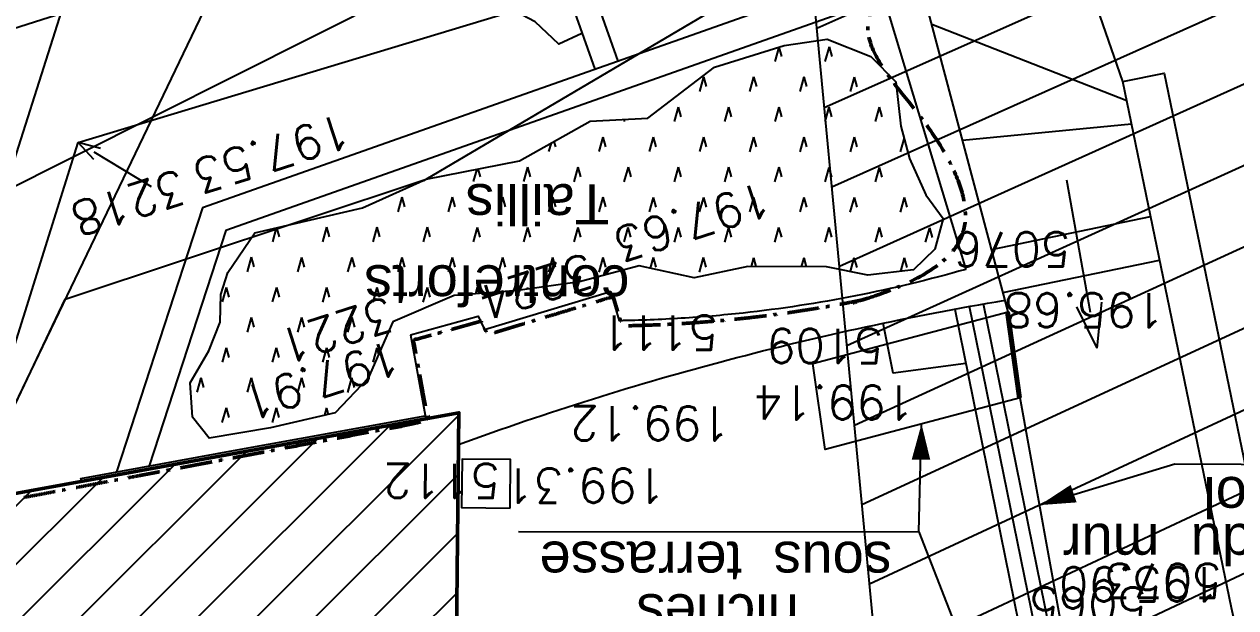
# Model space of a CAD drawing. Extents: x -594 to 29166, y -5797 to 14313.
# Drawn here: x 13770 to 14976, y 7308 to 7889 of the extents above; entities that cross this region are included whole.
import ezdxf
from ezdxf.enums import TextEntityAlignment as Align
from ezdxf.lldxf.tags import DXFTag

# ---------------------------------------------------------------- set-up
doc = ezdxf.new("R2010")
doc.units = 0
doc.linetypes.add('Style de ligne -15', pattern=[2.0832800000000002, 1.25, -0.41656, 0.1388600000000001, -0.2778600000000001])
doc.layers.get('0').update_dxf_attribs({"color": 252})
for name, color, linetype in [('A SITE', 252, 'Continuous'), ('AEP_SSL', 252, 'Continuous'), ('EDF_SSL', 252, 'Texte-Electricite'), ('Fond topo - AFF', 252, 'Continuous'), ('Fond topo - BAT_ANN', 252, 'Continuous'), ('Fond topo - BAT_HAC', 252, 'Continuous'), ('Fond topo - BAT_TXT', 252, 'Continuous'), ('Fond topo - CLO_MUR', 252, 'Continuous'), ('Fond topo - ESPACE_BOISE', 252, 'Continuous'), ('Fond topo - VEG', 252, 'Continuous'), ('Fond topo - VEG_TXT', 252, 'Continuous'), ('Fond topo - VOI_NOM', 252, 'Continuous'), ('Fond topo - Z_500', 252, 'Continuous'), ('GAZ_SSL', 252, 'Texte-GAZ'), ('prlm-VRD', 252, 'Continuous'), ('SA - EBC', 252, 'Continuous'), ('UNITAIRE SSL', 252, 'UNITAIRE')]:
    doc.layers.add(name, color=color, linetype=linetype)
doc.layers.add('Fond topo - BAT', color=252, linetype='Continuous', lineweight=50)
doc.layers.add('Fond topo - P', color=252, linetype='Continuous', lineweight=50)
for name, color, linetype, plot in [('Fond topo - N', 252, 'Continuous', False), ('Fond topo - NCACHE', 252, 'Continuous', False), ('Fond topo - ZCACHE', 252, 'Continuous', False)]:
    doc.layers.add(name, color=color, linetype=linetype, plot=plot)
doc.styles.add('2000_ARIAL', font='arial.ttf', dxfattribs={"height": 0.400000006})
doc.styles.add('Lignes', font='arial.ttf', dxfattribs={"height": 0.35})
doc.styles.add('SIMPLEX', font='simplex_.ttf', dxfattribs={"height": 1.25})
doc.styles.add('TP-C_Autocad_Standard', font='simplex_.ttf', dxfattribs={"height": 1})
tags = doc.linetypes.add('L1', pattern=[1.0000000298023224, 0.6000000238418579, -0.4000000059604645]).pattern_tags.tags
tags[6:7] = [DXFTag(74, 4), DXFTag(75, 0), DXFTag(340, '0'), DXFTag(46, 0.0), DXFTag(50, 0.0), DXFTag(44, 0.0), DXFTag(45, 0.0)]
tags[4:5] = [DXFTag(74, 4), DXFTag(75, 0), DXFTag(340, '0'), DXFTag(46, 0.0), DXFTag(50, 0.0), DXFTag(44, 0.0), DXFTag(45, 0.0)]
tags = doc.linetypes.add('L16', pattern=[0.37500001490116125, 0.300000011920929, -0.07500000298023224]).pattern_tags.tags
tags[6:7] = [DXFTag(74, 4), DXFTag(75, 0), DXFTag(340, '0'), DXFTag(46, 0.0), DXFTag(50, 0.0), DXFTag(44, 0.0), DXFTag(45, 0.0)]
tags[4:5] = [DXFTag(74, 4), DXFTag(75, 0), DXFTag(340, '0'), DXFTag(46, 0.0), DXFTag(50, 0.0), DXFTag(44, 0.0), DXFTag(45, 0.0)]
tags = doc.linetypes.add('L8', pattern=[0.22500000894069674, 0.1500000059604645, -0.07500000298023224]).pattern_tags.tags
tags[6:7] = [DXFTag(74, 4), DXFTag(75, 0), DXFTag(340, '0'), DXFTag(46, 0.0), DXFTag(50, 0.0), DXFTag(44, 0.0), DXFTag(45, 0.0)]
tags[4:5] = [DXFTag(74, 4), DXFTag(75, 0), DXFTag(340, '0'), DXFTag(46, 0.0), DXFTag(50, 0.0), DXFTag(44, 0.0), DXFTag(45, 0.0)]
tags = doc.linetypes.add('Texte-Electricite', pattern='A,5,-0.25,["ELEC",Lignes,S=1,R=0,X=0,Y=-0.18],-1.25', length=6.5).pattern_tags.tags
tags[15:16] = [DXFTag(74, 4), DXFTag(75, 0), DXFTag(340, '0'), DXFTag(46, 0.0), DXFTag(50, 0.0), DXFTag(44, 0.0), DXFTag(45, 0.0)]
tags[4:5] = [DXFTag(74, 4), DXFTag(75, 0), DXFTag(340, '0'), DXFTag(46, 0.0), DXFTag(50, 0.0), DXFTag(44, 0.0), DXFTag(45, 0.0)]
tags = doc.linetypes.add('Texte-GAZ', pattern='A,5,-0.25,["GAZ",Lignes,S=1,R=0,X=0,Y=-0.18],-1.25', length=6.5).pattern_tags.tags
tags[15:16] = [DXFTag(74, 4), DXFTag(75, 0), DXFTag(340, '0'), DXFTag(46, 0.0), DXFTag(50, 0.0), DXFTag(44, 0.0), DXFTag(45, 0.0)]
tags[4:5] = [DXFTag(74, 4), DXFTag(75, 0), DXFTag(340, '0'), DXFTag(46, 0.0), DXFTag(50, 0.0), DXFTag(44, 0.0), DXFTag(45, 0.0)]
tags = doc.linetypes.add('Texte-MT', pattern='A,5,-0.25,["MT",Lignes,S=1,R=0,X=0,Y=-0.18],-1.25', length=6.5).pattern_tags.tags
tags[15:16] = [DXFTag(74, 4), DXFTag(75, 0), DXFTag(340, '0'), DXFTag(46, 0.0), DXFTag(50, 0.0), DXFTag(44, 0.0), DXFTag(45, 0.0)]
tags[4:5] = [DXFTag(74, 4), DXFTag(75, 0), DXFTag(340, '0'), DXFTag(46, 0.0), DXFTag(50, 0.0), DXFTag(44, 0.0), DXFTag(45, 0.0)]
tags = doc.linetypes.add('UNITAIRE', pattern='A,0.25,-0.2000000029802322,0,-0.2000000029802322,0.25,-0.300000011920929,["UNI",TP-C_Autocad_Standard,S=0.1500000059604645,R=0,X=-0.1,Y=-0.05],-0.449999988079071', length=1.650000095367432).pattern_tags.tags
tags[23:24] = [DXFTag(74, 4), DXFTag(75, 0), DXFTag(340, '0'), DXFTag(46, 0.0), DXFTag(50, 0.0), DXFTag(44, 0.0), DXFTag(45, 0.0)]
tags[12:13] = [DXFTag(74, 4), DXFTag(75, 0), DXFTag(340, '0'), DXFTag(46, 0.0), DXFTag(50, 0.0), DXFTag(44, 0.0), DXFTag(45, 0.0)]
tags[10:11] = [DXFTag(74, 4), DXFTag(75, 0), DXFTag(340, '0'), DXFTag(46, 0.0), DXFTag(50, 0.0), DXFTag(44, 0.0), DXFTag(45, 0.0)]
tags[8:9] = [DXFTag(74, 4), DXFTag(75, 0), DXFTag(340, '0'), DXFTag(46, 0.0), DXFTag(50, 0.0), DXFTag(44, 0.0), DXFTag(45, 0.0)]
tags[6:7] = [DXFTag(74, 4), DXFTag(75, 0), DXFTag(340, '0'), DXFTag(46, 0.0), DXFTag(50, 0.0), DXFTag(44, 0.0), DXFTag(45, 0.0)]
tags[4:5] = [DXFTag(74, 4), DXFTag(75, 0), DXFTag(340, '0'), DXFTag(46, 0.0), DXFTag(50, 0.0), DXFTag(44, 0.0), DXFTag(45, 0.0)]

# ---------------------------------------------------------------- blocks, each defined once
blk = doc.blocks.new('A 90.AFF03')
at = {"ltscale": 2, "flags": 128}
blk.add_lwpolyline([(-0.5, -0.5), (0.5, -0.5), (0.5, 0.5), (-0.5, 0.5)], close=True, dxfattribs=at)
blk = doc.blocks.new('A 90.ESC01')
at = {"ltscale": 2}
for p, q in [((1.257547, 0.126415), (1.7, 0)), ((1.338104, 0), (0, 0)), ((1.257547, -0.126415), (1.7, 0))]:
    blk.add_line(p, q, dxfattribs=at)
blk = doc.blocks.new('A 90.PTOPO')
at = {"layer": 'Fond topo - NCACHE', "style": 'SIMPLEX'}
blk.add_attdef('MAT', text='', height=0.34, dxfattribs=at).set_placement((0.09999999986030161, -0.09999999962747097), align=Align.TOP_LEFT)
at = {"layer": 'Fond topo - ZCACHE', "style": 'SIMPLEX'}
blk.add_attdef('ALT', (0.09999999986030161, 0.09999999962747097), '', height=0.34, dxfattribs=at)
blk = doc.blocks.new('A$C380262B1')
at = {"layer": 'Fond topo - BAT_HAC'}
h = blk.add_hatch(dxfattribs=at)
h.set_pattern_fill('ANSI31*128', color=256, scale=12.9999995, angle=-20.82846392552948, style=0, pattern_type=2)
h.set_pattern_definition([(224.9607580165254, (16553.89202157967, 8565.139112062752), (29.16583499825001, -29.20581385283987), [])])
h.paths.add_polyline_path([(6100.256736157462, 3542.241234146059), (5882.059456780553, 3545.649726036936), (5882.840418955311, 3595.643626712263), (5778.853105707094, 3597.268028184772), (5778.072143578902, 3547.274127230048), (5682.805443415418, 3548.762302659452), (5523.269390268251, 3559.280203189701), (5516.562786744907, 3563.179501518607), (5536.35245594196, 3647.919172327965), (5645.457342499867, 4154.494855366647), (6107.473861193284, 4238.40299192816)])
at = {"layer": 'Fond topo - VEG'}
h = blk.add_hatch(dxfattribs=at)
h.set_pattern_fill('LANDE2', color=256, scale=10.0000001, angle=-20.82846392552948, style=0, pattern_type=2)
h.set_pattern_definition([(254.4366470165255, (16571.14351959899, 8585.391411185265), (24.93835323229781, -90.01710236848662), [15.00000015000001, -78.4077092840771]), (254.4366470165255, (16546.12297820859, 8555.408540554345), (24.93835323229781, -90.01710236848662), [15.00000015000001, -78.4077092840771]), (254.4366470165255, (16521.10243681818, 8525.42566973716), (24.93835323229781, -90.01710236848662), [15.00000015000001, -78.4077092840771]), (285.4848690165255, (16571.14351959899, 8585.391411185265), (49.99998879342662, -0.03424509103192586), [10.0000001, -83.40770933407711]), (285.4848690165255, (16546.12297820859, 8555.408540554345), (49.99998879342662, -0.03424509103192586), [10.0000001, -83.40770933407711]), (285.4848690165255, (16521.10243681818, 8525.42566973716), (49.99998879342662, -0.03424509103192586), [10.0000001, -83.40770933407711])])
h.paths.add_polyline_path([(6361.81908743456, 4582.547805272043), (6431.419649347663, 4604.338026046753), (6473.980381432921, 4610.630387999117), (6517.675287974998, 4593.35995670408), (6542.386547941715, 4568.056983873248), (6547.532197553664, 4523.802875541151), (6556.136378133669, 4491.614713612944), (6572.213937481865, 4455.398661270738), (6589.450467703864, 4431.824839208275), (6581.378317205235, 4401.3722255826), (6560.086057893932, 4380.698146112263), (6514.65055658482, 4375.557170622051), (6473.249752866104, 4383.631069585681), (6395.038542710245, 4384.259345568717), (6341.547421971336, 4372.802280355245), (6286.922573763877, 4384.908103290945), (6227.677638316527, 4368.857498280704), (6166.137419035658, 4360.279394872487), (6102.874317066744, 4355.150629673153), (6041.85286629945, 4329.166185297072), (6017.085491493344, 4272.86424934864), (5984.282007114962, 4238.405707199126), (5919.861901877448, 4223.508064448833), (5858.895657910034, 4213.205536548048), (5842.232315521687, 4233.905516844243), (5839.955531107262, 4268.388085439801), (5858.379935706034, 4299.983026459813), (5869.901394564658, 4328.709341585636), (5870.495443465188, 4356.293723080307), (5877.411378128454, 4378.126876428723), (5904.467738978565, 4417.761543951929), (6011.450714385137, 4442.399610485882), (6074.72995412536, 4471.090381406248), (6167.906644335017, 4489.416486769915), (6238.094340218231, 4529.021518304944), (6295.604978408664, 4531.855578254908)])
at = {"layer": 'SA - EBC'}
h = blk.add_hatch(dxfattribs=at)
h.set_pattern_fill('_USER', color=256, scale=75, angle=-335.8284639255295, style=0, pattern_type=0)
h.set_pattern_definition([(24.17153607447054, (-355966725.0913794, -417896002.4038396), (-30.71023888770651, 68.42427367140989), [])])
h.paths.add_polyline_path([(9533.967289561406, -8391.022676602006), (7823.560263682157, -8197.032719478011), (7677.26634000428, -8624.200356937945), (6795.644808141515, -8561.406107898802), (5968.179506575689, -8295.55842038244), (5307.727831928059, -7899.99740216881, -0.3248648439675891), (5215.66356504336, -6186.960641667247, -0.2814891280233847), (6034.588919347152, -5793.906059488654), (6977.488194359466, -5966.359615046531, 0.1695292869953866), (8622.524935239926, -5863.042801246047, 0.3340686001642133), (8902.106720628217, -5382.998490706086, 0.09326601099187866), (8620.675744628534, -4484.154293872416, 0.153138720952933), (7983.041431754827, -3856.574170198292), (6774.001917056739, -3250.65084323287), (5737.27900213562, -2651.023222506046, -0.1642525569746835), (4858.435642998666, -1650.659172795713), (4817.150435736403, -1198.612694069743), (4848.756969021633, -647.3217743448913), (5422.659926814958, 1808.548009581864, 0.4390366150430304), (6435.564773995429, 2874.098786618561, -0.09336270403907257), (6508.739385334775, 3486.828686110675, 0.1042719612268155), (6540.439700800925, 3811.755312792957), (6460.564939025789, 4655.403570830822), (7373.38954936713, 4920.791836176068), (7554.008261486888, 4259.8578767851), (7298.873095074669, 4188.137014396489), (7509.021686343476, 3441.03382807225, -0.2009829630450486), (7456.712778378278, 3016.095944307745), (7105.68882166408, 2168.347155954689), (7082.51023539342, 1970.99042609334), (7207.488740049303, 1059.89730162546), (7767.198439734057, -779.9824859946966), (8823.304629139602, -984.4878826290369, 0.1214178809896852), (9894.772318005562, -3098.331943433732, 0.01018302281994621), (10254.53238859773, -3499.40192066133), (9617.819940159097, -3345.007801242173), (9300.242931814864, -4358.367580920458), (9996.567213023081, -4620.499769318849), (9784.691719617695, -7276.41688529402), (9646.94292745553, -8212.627615593374)])
at = {"layer": 'AEP_SSL', "ltscale": 100, "elevation": 1e-07, "flags": 128}
blk.add_lwpolyline([(-4657.503307238221, 2524.130644276738), (-4321.238532988355, 2506.505002174526), (2406.852579722181, 2512.462495360523), (5039.464848442003, 2523.522771988064), (5735.795530723408, 4713.059323653579), (6159.106952929869, 4859.974169917405), (8218.18221253343, 5503.858360275625), (11299.44719583727, 6487.653621472417), (12284.40978354774, 6868.603047262876), (12195.44643666595, 7437.495728023349), (11556.68527921662, 8377.556826360524)], dxfattribs=at)
at = {"layer": 'EDF_SSL', "linetype": 'Texte-MT', "ltscale": 100, "elevation": 1e-07, "flags": 128}
blk.add_lwpolyline([(-6254.235737863928, -3469.873026758432), (-4383.625722909346, 2841.721576545388), (-4298.572772601619, 2988.92222950235), (-3696.492531057447, 3195.477872155607), (-3294.68380631879, 2842.643693648279), (-2780.687706498429, 2697.095867618918), (-228.3676850609481, 2738.302143104374), (1380.861316574737, 2771.28784339875), (2067.407089238986, 2949.600493535399), (2724.789587501436, 2563.94931152463), (4964.446017052978, 2545.238320156932), (5603.356821415946, 4115.855359658599), (5715.495082782581, 4351.502864714712), (6074.72995412536, 4471.090381406248), (6547.79669130221, 4750.30851252377), (7756.194445025176, 5121.046301163732)], dxfattribs=at)
at = {"layer": 'Fond topo - BAT', "linetype": 'L8', "ltscale": 2, "flags": 128}
blk.add_lwpolyline([(6666.297666588798, 4253.430106677115), (6654.173013241962, 4338.868668675423)], dxfattribs=at)
at = {"layer": 'Fond topo - BAT', "ltscale": 2, "flags": 128}
blk.add_lwpolyline([(5882.059456827119, 3545.649726130068), (6100.256736157462, 3542.241234146059), (6107.473861193284, 4238.402992207557), (5887.387895816937, 4198.432552721351), (5645.457342499867, 4154.494855366647), (5536.352455848828, 3647.919172421098), (5516.562786744907, 3563.179501518607), (5523.269390268251, 3559.280203189701), (5682.805443415418, 3548.762302659452), (5778.072143625468, 3547.274127416313)], dxfattribs=at)
at = {"layer": 'Fond topo - BAT_ANN', "ltscale": 2, "flags": 128}
for points in [[(6768.286621151492, 4568.236954323947), (6723.110497696325, 4698.935553431511)], [(6772.262967517599, 4548.98748844862), (6578.26490313746, 4625.200656801462)], [(6777.04336992465, 4525.845592655241), (6608.876463072374, 4509.731192793697)], [(6637.691135006025, 4401.039745658636), (6796.066407626495, 4433.755195885897)], [(6649.037660146132, 4358.239667024463), (6805.010114936158, 4390.458768978715)], [(6664.350869413465, 4252.914000675082), (6652.226216020063, 4338.352562300861)], [(5731.718566594645, 4170.161002129316), (5731.182496948168, 4173.112718388438), (5886.851826077327, 4201.384268887341), (6073.930724943057, 4235.360201261938)]]:
    blk.add_lwpolyline(points, dxfattribs=at)
at = {"layer": 'Fond topo - BAT_TXT', "ltscale": 2, "flags": 128}
for points in [[(6568.006688309833, 4227.372653596103, 0, 18.41556578874588, 0), (6567.474194569513, 4191.733241081238, 18.41556578874588, 18.41556578874588, 0)], [(6685.663940571249, 4146.453129313886, 0, 18.41556578874588, 0), (6719.419822050259, 4157.898291293532, 18.41556578874588, 18.41556578874588, 0)]]:
    blk.add_lwpolyline(points, format="xyseb", dxfattribs=at)
for points in [[(6166.827888367698, 4120.084129460156), (6565.324120363221, 4119.811198953539), (6568.006688309833, 4227.372653596103)], [(7018.467483995482, 4186.393362097442), (6820.159197458997, 4187.133451364934), (6685.663940571249, 4146.453129313886)], [(6565.324120363221, 4119.811198953539), (6620.497374422848, 3978.402020037174)]]:
    blk.add_lwpolyline(points, dxfattribs=at)
at = {"layer": 'Fond topo - CLO_MUR', "ltscale": 2, "flags": 128}
for points in [[(11317.44550387375, 6105.726933851837), (11230.0226715859, 6392.535203322767, 0.4670975133110565), (11219.14476486854, 6397.146728169172), (10872.1094774548, 6286.483554914593), (10130.01338001341, 6048.481112159788), (9087.89035785012, 5714.896238408982), (8588.004065630957, 5556.071953848003), (7948.889391450211, 5351.626167073845), (6882.288973545656, 5010.474016331135), (6315.971430949867, 4828.72720900923), (5611.750646168366, 4604.237650334835), (5606.732141459361, 4602.443644963205)], [(6612.047620676458, 4381.286705285311, -0.02128028314618147), (6502.185432100669, 4354.821056872606, -0.02128028314617755), (6390.471164742485, 4337.79010027647, -0.01164391607414323), (6328.844340611249, 4332.511527463794, -0.01164391607414144), (6267.038588644937, 4330.107821617275)], [(6107.146878773347, 4206.862356513739, -0.01153277436110533), (6240.382487652823, 4252.108918596059, -0.01153277436110653), (6375.562807312235, 4291.16349639371, -0.0115533932215109), (6512.646173173562, 4323.995937779546, -0.0115533932215109), (6651.099891075864, 4350.460752751678)]]:
    blk.add_lwpolyline(points, format="xyb", dxfattribs=at)
for points in [[(6654.173013241962, 4338.868668675423), (6570.617334591225, 4654.047950264066), (6723.110497696325, 4698.935553431511), (7236.525386525318, 4843.152434751391), (7600.232564983889, 4955.543357133864), (7699.031475139782, 4983.463582769035), (7817.72746546194, 5017.006653919815)], [(6185.897688986734, 4741.096494719386), (6242.664823355153, 4580.537360720336)], [(6209.031372377649, 4749.275617860258), (6265.798506652936, 4588.716483768076)], [(6230.01407426782, 4616.31851028651), (6206.799134565517, 4605.669666174799), (6183.464023424312, 4627.929780073464), (5995.785055169836, 4726.659079454839)], [(5877.162690320984, 4688.708921149373), (5657.052216352895, 4229.602820239961), (5608.439468825236, 4167.977876868099)], [(6522.329820273444, 4679.415450524539), (5852.295046765357, 4442.518594581634), (5766.748113231733, 4179.571891296655)], [(6522.329820273444, 4679.415450524539), (6612.047620676458, 4381.286705285311)], [(6530.696210218593, 4651.614263653755), (5875.447143474594, 4419.945028144866), (5799.15932463482, 4185.458183847368)], [(6444.010038999841, 3003.633894585073), (6628.797361766919, 3177.768218889832), (6697.82084710896, 3240.625203959644), (6896.95115913637, 3423.235192336142), (6987.142078066245, 3543.632878735662), (6876.567725557834, 4044.04885917902), (6768.286621151492, 4568.236954323947), (6809.418228268623, 4576.733476575464), (6917.640848411247, 4052.82850349322), (7032.311015902087, 3533.876477181911), (6928.220539353788, 3394.923989288509), (6726.153738936409, 3209.621130488813), (6657.341072289273, 3146.956129744649), (6462.072393950075, 2962.944700568914)], [(6059.297623345628, 4315.933253243566), (6126.706550456583, 4334.807092882693), (6132.994671398774, 4321.278406120837), (6258.256876422092, 4359.152137860656), (6267.038588644937, 4330.107821617275)], [(6809.637434314936, 3502.872944623232), (6711.368219926953, 3945.049274712801), (6629.643021617085, 4346.792344376445)], [(6601.091866195202, 4341.666139196604), (6682.935475697741, 3939.340987242758), (6764.875398902223, 3525.723055656999)], [(6612.095070257783, 4287.576812319458), (6539.920754591003, 4277.861848473549), (6529.906110791489, 4327.658187504858)], [(6059.297623345628, 4315.933253243566), (6074.466794636101, 4232.408484816551)], [(6713.053294690326, 3995.157618634403), (6666.297666588798, 4253.430106677115)]]:
    blk.add_lwpolyline(points, dxfattribs=at)
at = {"layer": 'Fond topo - CLO_MUR', "linetype": 'L16', "ltscale": 2, "flags": 128}
blk.add_lwpolyline([(6386.125864787027, 3427.0782539621), (6782.444139337167, 3514.228010363877), (6697.642067587003, 3942.293549701571), (6615.852838428691, 4344.351380411536)], dxfattribs=at)
at = {"layer": 'Fond topo - CLO_MUR', "linetype": 'L8', "ltscale": 2, "flags": 128}
blk.add_lwpolyline([(6666.297666588798, 4253.430106677115), (6472.009123163298, 4201.923196204007), (6459.884469816461, 4287.361757922918), (6654.173013241962, 4338.868668675423)], dxfattribs=at)
at = {"layer": 'Fond topo - ESPACE_BOISE', "linetype": 'L1', "ltscale": 2, "flags": 128}
blk.add_lwpolyline([(9533.967289561406, -8391.022676602006), (7823.560263682157, -8197.032719478011), (7677.26634000428, -8624.200356937945), (6795.644808141515, -8561.406107898802), (5968.179506575689, -8295.55842038244), (5307.727831928059, -7899.99740216881, -0.3248648439675891), (5215.66356504336, -6186.960641667247, -0.2814891279475962), (6034.588919347152, -5793.906059488654), (6977.488194359466, -5966.359615046531, 0.1695292870025676), (8622.524935239926, -5863.042801246047, 0.3340686001642133), (8902.106720628217, -5382.998490706086, 0.09326601102169153), (8620.675744628534, -4484.154293872416, 0.153138720952933), (7983.041431754827, -3856.574170198292), (6774.001917056739, -3250.65084323287), (5737.27900213562, -2651.023222506046, -0.1642525569996709), (4858.435642998666, -1650.659172795713), (4817.150435736403, -1198.612694069743), (4848.756969021633, -647.3217743448913), (5422.659926814958, 1808.548009581864, 0.4390366150430304), (6435.564773995429, 2874.098786618561, -0.09336270405047195), (6508.739385334775, 3486.828686110675, 0.104271961321091), (6540.439700800925, 3811.755312792957), (6460.564939025789, 4655.403570830822), (7373.38954936713, 4920.791836176068), (7554.008261486888, 4259.8578767851), (7298.873095074669, 4188.137014396489), (7509.021686343476, 3441.03382807225, -0.2009829630843761), (7456.712778378278, 3016.095944307745), (7105.68882166408, 2168.347155954689), (7082.51023539342, 1970.99042609334), (7207.488740049303, 1059.89730162546), (7767.198439734057, -779.9824859946966), (8823.304629139602, -984.4878826290369, 0.121417881002313), (9894.772318005562, -3098.331943433732, 0.01018302282179253), (10254.53238859773, -3499.40192066133), (9617.819940159097, -3345.007801242173), (9300.242931814864, -4358.367580920458), (9996.567213023081, -4620.499769318849), (9784.691719617695, -7276.41688529402), (9646.94292745553, -8212.627615593374)], format="xyb", close=True, dxfattribs=at)
at = {"layer": 'Fond topo - VEG', "linetype": 'L8', "ltscale": 2, "flags": 128}
blk.add_lwpolyline([(6361.81908743456, 4582.547805272043), (6431.419649347663, 4604.338026046753), (6473.980381432921, 4610.630387999117), (6517.675287974998, 4593.35995670408), (6542.386547941715, 4568.056983873248), (6547.532197553664, 4523.802875541151), (6556.136378133669, 4491.614713612944), (6572.213937481865, 4455.398661270738), (6589.450467703864, 4431.824839208275), (6581.378317205235, 4401.3722255826), (6560.086057893932, 4380.698146112263), (6514.65055658482, 4375.557170622051), (6473.249752866104, 4383.631069585681), (6395.038542710245, 4384.259345568717), (6341.547421971336, 4372.802280355245), (6286.922573763877, 4384.908103290945), (6227.677638316527, 4368.857498280704), (6166.137419035658, 4360.279394872487), (6102.874317066744, 4355.150629673153), (6041.85286629945, 4329.166185297072), (6017.085491493344, 4272.86424934864), (5984.282007114962, 4238.405707199126), (5919.861901877448, 4223.508064448833), (5858.895657910034, 4213.205536548048), (5842.232315521687, 4233.905516844243), (5839.955531107262, 4268.388085439801), (5858.379935706034, 4299.983026459813), (5869.901394564658, 4328.709341585636), (5870.495443465188, 4356.293723080307), (5877.411378128454, 4378.126876428723), (5904.467738978565, 4417.761543951929), (6011.450714385137, 4442.399610485882), (6074.72995412536, 4471.090381406248), (6167.906644335017, 4489.416486769915), (6238.094340218231, 4529.021518304944), (6295.604978408664, 4531.855578254908)], close=True, dxfattribs=at)
at = {"layer": 'GAZ_SSL', "linetype": 'Texte-GAZ', "ltscale": 100, "elevation": 1e-07, "flags": 128}
blk.add_lwpolyline([(-5152.651921892539, 2364.05467223376), (2667.48430300504, 2357.66564430669), (4919.708398170769, 2311.990035325289), (4981.80716377683, 2316.586419288069), (5207.02262991108, 2843.639868218452), (5728.464187914506, 4507.656638603657), (6339.110038243234, 4692.383073084056), (6432.225606171414, 4848.188790306449), (10857.22253280692, 6251.024251058697), (11031.19929251261, 6212.292158883064), (11941.10199040733, 6493.718900345265), (12510.72370973416, 6660.813371278345), (12700.19937152974, 6574.037991091608), (12863.2275196258, 5583.501624129712), (13335.00721133314, 3411.644413694739), (13791.09376040287, 3267.407752200961), (13865.71458079852, 2980.878825392574), (14635.98717409186, 3165.204820595682), (15405.97443720326, 3172.404109500349)], dxfattribs=at)
at = {"layer": 'UNITAIRE SSL', "ltscale": 200, "elevation": 1e-07, "flags": 128}
blk.add_lwpolyline([(-5369.323243759573, 4907.749354373664), (-4092.277112370357, 2915.095972269773), (1383.169260621071, 3181.032850407064), (5037.592502357438, 4148.632023856044), (6149.244980933145, 4707.472472917289), (7015.098215872422, 4951.400265283882), (8140.342157287523, 5317.590832151472), (9024.055468244478, 5587.232588510959), (10084.9646597635, 5928.456863574683), (11017.82730841078, 6277.344182692467), (12233.88748117723, 7183.345970883965), (11504.18372829445, 8257.060418836772)], dxfattribs=at)
at = {"layer": 'Fond topo - AFF', "ltscale": 2, "xscale": 48.20000003984348, "yscale": 48.20000003984348, "zscale": 100, "rotation": 89.40603500363633}
blk.add_blockref('A 90.AFF03', (6134.513965202495, 4167.917271517217), dxfattribs=at)
at = {"layer": 'Fond topo - BAT_ANN', "ltscale": 2, "zscale": 100}
for p, xscale, yscale, rotation in [((5801.283590123057, 4463.812201470137), 50, 50, 148.9479260770611), ((6712.54847208038, 4470.022884942591), 100, 100, 280.1300831144846)]:
    blk.add_blockref('A 90.ESC01', p, dxfattribs=dict(at, xscale=xscale, yscale=yscale, rotation=rotation))
at = {"layer": 'Fond topo - P', "ltscale": 2}
ref = blk.add_blockref('A 90.PTOPO', (5852.295046765357, 4442.518594581634), dxfattribs=dict(at, xscale=100, yscale=100, zscale=100, rotation=197.7963440764559))
ref.add_attrib('MAT', '3218', dxfattribs={"layer": 'Fond topo - N', "color": 0, "ltscale": 2, "height": 34, "rotation": 197.796344044832, "style": 'SIMPLEX'}).set_placement((5839.71721236594, 4448.983738105744), align=Align.TOP_LEFT)
ref.add_attrib('ALT', '197.53', (5992.388630984351, 4537.288665864617), dxfattribs={"layer": 'Fond topo - Z_500', "color": 0, "ltscale": 2, "height": 34, "rotation": 197.796344044832, "style": 'SIMPLEX'})
ref = blk.add_blockref('A 90.PTOPO', (6258.256876422092, 4359.152137860656), dxfattribs=dict(at, xscale=100, yscale=100, zscale=100, rotation=197.7963440764559))
ref.add_attrib('MAT', '3224', dxfattribs={"layer": 'Fond topo - N', "color": 0, "ltscale": 2, "height": 34, "rotation": 197.796344044832, "style": 'SIMPLEX'}).set_placement((6245.679041976109, 4365.617281384766), align=Align.TOP_LEFT)
ref.add_attrib('ALT', '197.63', (6411.183672165498, 4469.374231342226), dxfattribs={"layer": 'Fond topo - Z_500', "color": 0, "ltscale": 2, "height": 34, "rotation": 197.796344044832, "style": 'SIMPLEX'})
ref = blk.add_blockref('A 90.PTOPO', (6726.042649336159, 4374.146524537355), dxfattribs=dict(at, xscale=100, yscale=100, zscale=100, rotation=179.9607580165254))
ref.add_attrib('MAT', '5076', dxfattribs={"layer": 'Fond topo - N', "color": 0, "ltscale": 2, "height": 34, "rotation": 179.9607579854925, "style": 'SIMPLEX'}).set_placement((6716.049500787631, 4384.153371118009), align=Align.TOP_LEFT)
ref.add_attrib('ALT', '195.68', (6810.299344966188, 4357.505586184561), dxfattribs={"layer": 'Fond topo - Z_500', "color": 0, "ltscale": 2, "height": 34, "rotation": 179.9607579854925, "style": 'SIMPLEX'})
ref = blk.add_blockref('A 90.PTOPO', (6059.297623345628, 4315.933253243566), dxfattribs=dict(at, xscale=100, yscale=100, zscale=100, rotation=197.7963440764559))
ref.add_attrib('MAT', '3221', dxfattribs={"layer": 'Fond topo - N', "color": 0, "ltscale": 2, "height": 34, "rotation": 197.796344044832, "style": 'SIMPLEX'}).set_placement((6046.719788899645, 4322.398396581411), align=Align.TOP_LEFT)
ref.add_attrib('ALT', '197.91', (6042.04344083555, 4311.672472581267), dxfattribs={"layer": 'Fond topo - Z_500', "color": 0, "ltscale": 2, "height": 34, "rotation": 197.796344044832, "style": 'SIMPLEX'})
ref = blk.add_blockref('A 90.PTOPO', (6375.562807312235, 4291.16349639371), dxfattribs=dict(at, xscale=100, yscale=100, zscale=100, rotation=179.9607580165254))
ref.add_attrib('MAT', '5111', dxfattribs={"layer": 'Fond topo - N', "color": 0, "ltscale": 2, "height": 34, "rotation": 179.9607579854925, "style": 'SIMPLEX'}).set_placement((6365.569658717141, 4301.170343067497), align=Align.TOP_LEFT)
ref.add_attrib('ALT', '199.12', (6377.980491193011, 4244.789488893002), dxfattribs={"layer": 'Fond topo - Z_500', "color": 0, "ltscale": 2, "height": 34, "rotation": 179.9607579854925, "style": 'SIMPLEX'})
ref = blk.add_blockref('A 90.PTOPO', (6539.920754591003, 4277.861848473549), dxfattribs=dict(at, xscale=100, yscale=100, zscale=100, rotation=179.9607580165254))
ref.add_attrib('MAT', '5109', dxfattribs={"layer": 'Fond topo - N', "color": 0, "ltscale": 2, "height": 34, "rotation": 179.9607579854925, "style": 'SIMPLEX'}).set_placement((6529.927605995908, 4287.868695240468), align=Align.TOP_LEFT)
ref.add_attrib('ALT', '199.14', (6561.475822841749, 4265.572323277593), dxfattribs={"layer": 'Fond topo - Z_500', "color": 0, "ltscale": 2, "height": 34, "rotation": 179.9607579854925, "style": 'SIMPLEX'})
ref = blk.add_blockref('A 90.PTOPO', (6158.362838579342, 4143.568734731525), dxfattribs=dict(at, xscale=100, yscale=100, zscale=100, rotation=179.9607580165254))
ref.add_attrib('MAT', '5112', dxfattribs={"layer": 'Fond topo - N', "color": 0, "ltscale": 2, "height": 34, "rotation": 179.9607579854925, "style": 'SIMPLEX'}).set_placement((6148.369689984247, 4153.57558131218), align=Align.TOP_LEFT)
ref.add_attrib('ALT', '199.31', (6313.52833234705, 4182.765263691545), dxfattribs={"layer": 'Fond topo - Z_500', "color": 0, "ltscale": 2, "height": 34, "rotation": 179.9607579854925, "style": 'SIMPLEX'})
ref = blk.add_blockref('A 90.PTOPO', (6876.567725557834, 4044.04885917902), dxfattribs=dict(at, xscale=100, yscale=100, zscale=100, rotation=179.9607580165254))
ref.add_attrib('MAT', '5073', dxfattribs={"layer": 'Fond topo - N', "color": 0, "ltscale": 2, "height": 34, "rotation": 179.9607579854925, "style": 'SIMPLEX'}).set_placement((6866.574576916173, 4054.055705945939), align=Align.TOP_LEFT)
ref.add_attrib('ALT', '195.90', (6865.256204502657, 4084.536328352988), dxfattribs={"layer": 'Fond topo - Z_500', "color": 0, "ltscale": 2, "height": 34, "rotation": 179.9607579854925, "style": 'SIMPLEX'})
ref = blk.add_blockref('A 90.PTOPO', (6802.140553342178, 4020.381334982812), dxfattribs=dict(at, xscale=100, yscale=100, zscale=100, rotation=179.9607580165254))
ref.add_attrib('MAT', '5065', dxfattribs={"layer": 'Fond topo - N', "color": 0, "ltscale": 2, "height": 34, "rotation": 179.9607579854925, "style": 'SIMPLEX'}).set_placement((6792.147404747084, 4030.388181656599), align=Align.TOP_LEFT)
ref.add_attrib('ALT', '196.08', (6881.740564992651, 4002.040098980069), dxfattribs={"layer": 'Fond topo - Z_500', "color": 0, "ltscale": 2, "height": 34, "rotation": 179.9607579854925, "style": 'SIMPLEX'})
at = {"layer": 'Fond topo - BAT_TXT', "style": '2000_ARIAL'}
for s, rotation, p in [('contreforts', 179.9607580321833, (6277.281862450764, 4385.227614082396)), ('au  sol', 179.9607579921626, (7013.098421366885, 4174.432558938861)), ('emprise  du  mur ', 179.9607579921626, (7127.801821054891, 4127.578285709023)), ('sous  terrasse', 179.9607580321833, (6538.487754063681, 4109.89837506786)), ('niches', 179.9607580321833, (6445.992762828246, 4057.625978253782))]:
    blk.add_text(s, height=40, rotation=rotation, dxfattribs=at).set_placement(p)
at = {"layer": 'Fond topo - VEG_TXT', "style": '2000_ARIAL'}
blk.add_text('Taillis', height=40, rotation=179.9607579921626, dxfattribs=at).set_placement((6257.071597920731, 4466.107334941626))
at = {"layer": 'Fond topo - VOI_NOM', "style": '2000_ARIAL'}
blk.add_text('Chemin  du  Grapillon', height=80, rotation=196.8528037933912, dxfattribs=at).set_placement((5788.242686446756, 4954.922575782984))

msp = doc.modelspace()

# ---------------------------------------------------------------- linework, layer by layer
at = {"layer": 'A SITE', "linetype": 'Style de ligne -15', "lineweight": 50, "ltscale": 25.4}
msp.add_open_spline([(4176.460323989, 5442.268083721201), (4369.671814654253, 5480.305082514233), (4562.883305319505, 5518.342081307264), (4903.035870079556, 5519.770962749722), (5243.188434839607, 5521.199844192178), (5979.862232432676, 5524.644192387673), (6716.536030025745, 5528.088540583168), (7278.196035443951, 5527.680984529125), (7839.856040862154, 5527.273428475082), (8021.33605249903, 5527.04436151977), (8202.816064135908, 5526.815294564457), (8808.175518535207, 5525.355672830381), (9413.534972934507, 5523.896051096305), (10716.35055125782, 5525.292875773189), (12019.16612958114, 5526.689700450073), (12242.59736941556, 5526.219074095052), (12466.02860924998, 5525.748447740031), (12816.58825669966, 5520.962446153984), (13167.14790414932, 5516.176444567938), (13202.67334411069, 5616.323253230989), (13238.19878407206, 5716.470061894041), (13267.88797985007, 5802.201202280354), (13297.57717562809, 5887.932342666667), (13327.26637146807, 5973.663483182873), (13356.95556730804, 6059.39462369908), (13408.40586833479, 6207.963585019167), (13459.85616936153, 6356.532546339254), (13477.00626972637, 6406.055533505653), (13494.1563700912, 6455.578520672052), (13528.56424594086, 6560.211756405557), (13562.97212179051, 6664.844992139062), (13573.34426940263, 6696.386357049848), (13583.71641701474, 6727.927721960633), (13599.14459516289, 6774.844311820367), (13614.57277331104, 6821.7609016801), (13678.89845151418, 7117.445058481407), (13743.22412971732, 7413.129215282714), (13957.44417426001, 7453.649993311512), (14171.6642188027, 7494.17077134031), (14164.33110006091, 7534.454284825461), (14156.99798131911, 7574.737798310613), (14190.69856097776, 7584.1885789299), (14224.3991406364, 7593.639359549188), (14227.54598275065, 7586.876309721521), (14230.6928248649, 7580.113259893854), (14293.31613396937, 7599.075882379029), (14355.93944307384, 7618.038504864206), (14360.33627129155, 7603.518153668139), (14364.73309950925, 7588.997802472074), (14537.19463817218, 7591.452871283189), (14709.72105367121, 7640.318572682433), (14664.80085229129, 7789.364483691123), (14619.88065091136, 7938.410394699813), (15047.10136485209, 8062.384212492531), (15474.32207879282, 8186.35803028525), (15686.72011032906, 8247.99634733282), (15899.1181418653, 8309.634664380394), (15904.18095425764, 8311.16615035549), (15909.24376664999, 8312.697636330588), (15908.24632720474, 8315.994988719141), (15907.24888775948, 8319.292341107695), (17672.66370066847, 8849.18489157519), (19438.07851357746, 9379.077442042686), (19648.94625719312, 9442.84166650947), (19859.81400080878, 9506.605890976254), (20255.34999765514, 9309.740046358256), (20650.88599450151, 9112.87420174026), (20960.83037043088, 8222.925854629979), (21270.77474636025, 7332.977507519699), (21180.20482578994, 7304.155253916865), (21089.63490521962, 7275.333000314032), (21163.08192130905, 7017.583632131451), (21236.52893739848, 6759.834263948869), (21251.59096196499, 6763.900398713808), (21266.65298653151, 6767.966533478745), (21275.66331628615, 6734.589920389879), (21284.67364604079, 6701.213307301014), (21269.90174220742, 6697.225493309333), (21255.12983837404, 6693.237679317652), (21270.02909754186, 6638.046934804524), (21284.92835670968, 6582.856190291396), (21291.18791271421, 6584.546016145794), (21297.44746871873, 6586.235842000193), (21305.99505503359, 6495.045994312171), (21402.88127022713, 6506.77370062368), (21487.34614140726, 6527.117243858374), (21571.8110125874, 6547.460787093069), (21569.54090915693, 6559.077459708715), (21567.27080572647, 6570.694132324361), (21604.9826147757, 6578.638180696444), (21642.69442382495, 6586.582229068526), (21649.99092684802, 6549.24424479024), (21657.28742987109, 6511.906260511954), (21652.49321263043, 6510.896351562153), (21647.69899538977, 6509.88644261235), (21807.59759874861, 5746.171790918018), (21967.49620210746, 4982.457139223686), (21977.29087856582, 4938.619647976331), (21987.08555502418, 4894.782156728977), (22015.77968985148, 4743.897667099305), (22044.47382467878, 4593.013177469635), (22063.49845796792, 4473.15386370534), (22082.52309125707, 4353.294549941044), (22101.17758034708, 4237.725041504161), (22119.8320694371, 4122.155533067276), (22124.34521501322, 4087.383801149612), (22128.85836058934, 4052.612069231947), (22138.67043277023, 3933.294823616047), (22148.48250495112, 3813.977578000148), (22152.89930715496, 3687.239417307076), (22157.31610935879, 3560.501256614004), (22156.076484195, 3368.858372212821), (22154.83685903121, 3177.215487811639), (22152.19921093334, 3078.786779554529), (22149.56156283546, 2980.358071297419), (22145.45597761818, 2863.604543402881), (22141.35039240089, 2746.851015508344), (22132.84957172425, 2586.184714510545), (22124.3487510476, 2425.518413512747), (22087.73229281092, 1950.645502867765), (22051.11583457425, 1475.772592222784), (21993.93267188069, 847.2728484507301), (21936.74950918714, 218.7731046786765), (21915.72911809816, 183.1543716948916), (21894.70872700917, 147.5356387111067), (21213.22959377029, 141.5663173796755), (20531.75046053142, 135.5969960482442), (20529.70391122794, 160.0584829811443), (20527.65736192447, 184.5199699140445), (20322.85211202239, 176.690893984845), (20118.04686212031, 168.8618180556456), (19882.16605612223, 159.8448189737624), (19646.28525012414, 150.8278198918793), (19256.88795437214, 145.1817412266304), (18867.49065862014, 139.5356625613815), (18773.40076004949, -158.0539794890239), (18679.31086147885, -455.6436215394293), (18604.52972435834, -1398.2892427307), (18529.74858723784, -2340.934863921971), (18635.05281645298, -2777.584667182492), (18740.3570456681, -3214.234470443014), (18588.75649128179, -3295.852804806581), (18437.15593689547, -3377.471139170148), (18384.51067286626, -3407.386502780186), (18331.86540883705, -3437.301866390224), (18280.61346701965, -3484.555506740129), (18229.36152520225, -3531.809147090034), (18125.26721579346, -3688.348619902795), (18021.17290638468, -3844.888092715555), (17973.14358509049, -3961.195121001385), (17925.1142637963, -4077.502149287216), (17903.6595444782, -4188.267269896076), (17882.2048251601, -4299.032390504935), (17853.8311819437, -4428.724102620885), (17825.4575387273, -4558.415814736834), (17795.32097892486, -4816.051617467339), (17765.18441912243, -5073.687420197844), (17828.42555699479, -5320.211674328882), (17891.66669486716, -5566.73592845992), (16164.83861855822, -5333.520038808841), (14438.01054224929, -5100.304149157763), (14043.04613360993, -5030.62411782032), (13648.08172497056, -4960.944086482877), (13506.14388269963, -4936.078551666066), (13364.20604042869, -4911.213016849256), (13220.84792956359, -4883.357134984888), (13077.48981869849, -4855.501253120519), (12791.93663099906, -4799.706438058725), (12506.38344329963, -4743.911622996931), (12128.34885504419, -4679.679125337937), (11750.31426678875, -4615.446627678944), (11530.96657057306, -4571.296341279807), (11311.61887435737, -4527.14605488067), (10549.50275420606, -4375.436976027418), (9787.386634054754, -4223.727897174167), (9847.497623255429, -3981.593318758593), (9907.608612456102, -3739.45874034302), (9806.224612371345, -3461.390401503092), (9704.840612286585, -3183.322062663164), (9715.186505392605, -3083.78428544866), (9725.532398498623, -2984.246508234157), (9824.047302511954, -2441.958219058206), (9922.562206525283, -1899.669929882255), (9651.720328772337, -1701.166952330637), (9380.878451019391, -1502.663974779018), (9447.608481402609, -1104.824686992503), (9514.338511785827, -706.9853992059885), (9834.997575414756, -611.0330797781556), (10155.65663904368, -515.0807603503229), (10247.11430860766, 11.58272047775972), (10338.57197817164, 538.2462013058423), (10143.19891171326, 564.034399210519), (9947.825845254876, 589.8225971151958), (9948.480143309253, 594.7796016490087), (9949.134441363629, 599.7366061828216), (9614.749591614567, 638.6852105942904), (9280.364741865505, 677.6338150057593), (8737.858740855809, 744.5739853015723), (8195.352739846112, 811.5141555973853), (7103.907474774716, 948.2615167649813), (6012.462209703319, 1085.008877932577), (5516.206690876444, 1145.917004896744), (5019.951172049568, 1206.825131860911), (4567.056891918675, 1262.264872866837), (4114.162611787784, 1317.704613872763), (4102.179930818145, 1307.408669484968), (4090.197249848507, 1297.112725097174), (3869.943570597327, 1322.109522471705), (3649.689891346147, 1347.106319846236), (3455.220307945352, 1370.40469088167), (3260.750724544557, 1393.703061917104), (3258.524318804017, 1373.559348491966), (3256.297913063478, 1353.415635066829), (2884.9618248586, 1399.247563906887), (2513.625736653723, 1445.079492746946), (2816.188598448748, 2481.82475935111), (3118.751460243772, 3518.570025955275), (3122.582998515823, 3517.421165562354), (3126.414536787875, 3516.272305169434), (3182.802811835182, 3704.331784302535), (3239.191086882488, 3892.391263435636), (3244.935288008489, 3911.548615905299), (3250.679489134491, 3930.705968374963), (3342.692954312362, 4248.16559893286), (3434.706419490234, 4565.625229490758), (3504.836904109278, 4748.284544670305), (3574.967388728322, 4930.943859849853), (3700.502833669992, 5086.55402693077), (3826.038278611662, 5242.164194011688), (4001.249301300331, 5342.216138866444), (4176.460323989, 5442.268083721201)], degree=2, knots=[0, 0, 0, 1, 1, 2, 2, 3, 3, 4, 4, 5, 5, 6, 6, 7, 7, 8, 8, 9, 9, 10, 10, 11, 11, 12, 12, 13, 13, 14, 14, 15, 15, 16, 16, 17, 17, 18, 18, 19, 19, 20, 20, 21, 21, 22, 22, 23, 23, 24, 24, 25, 25, 26, 26, 27, 27, 28, 28, 29, 29, 30, 30, 31, 31, 32, 32, 33, 33, 34, 34, 35, 35, 36, 36, 37, 37, 38, 38, 39, 39, 40, 40, 41, 41, 42, 42, 43, 43, 44, 44, 45, 45, 46, 46, 47, 47, 48, 48, 49, 49, 50, 50, 51, 51, 52, 52, 53, 53, 54, 54, 55, 55, 56, 56, 57, 57, 58, 58, 59, 59, 60, 60, 61, 61, 62, 62, 63, 63, 64, 64, 65, 65, 66, 66, 67, 67, 68, 68, 69, 69, 70, 70, 71, 71, 72, 72, 73, 73, 74, 74, 75, 75, 76, 76, 77, 77, 78, 78, 79, 79, 80, 80, 81, 81, 82, 82, 83, 83, 84, 84, 85, 85, 86, 86, 87, 87, 88, 88, 89, 89, 90, 90, 91, 91, 92, 92, 93, 93, 94, 94, 95, 95, 96, 96, 97, 97, 98, 98, 99, 99, 100, 100, 101, 101, 102, 102, 103, 103, 104, 104, 105, 105, 106, 106, 107, 107, 108, 108, 109, 109, 110, 110, 111, 111, 112, 112, 113, 113, 114, 114, 115, 115, 115], dxfattribs=at)

# ---------------------------------------------------------------- block references
at = {"layer": 'prlm-VRD'}
msp.add_blockref('A$C380262B1', (8094.782763188872, 3263.943246462347), dxfattribs=at)

doc.saveas('drawing.dxf')
